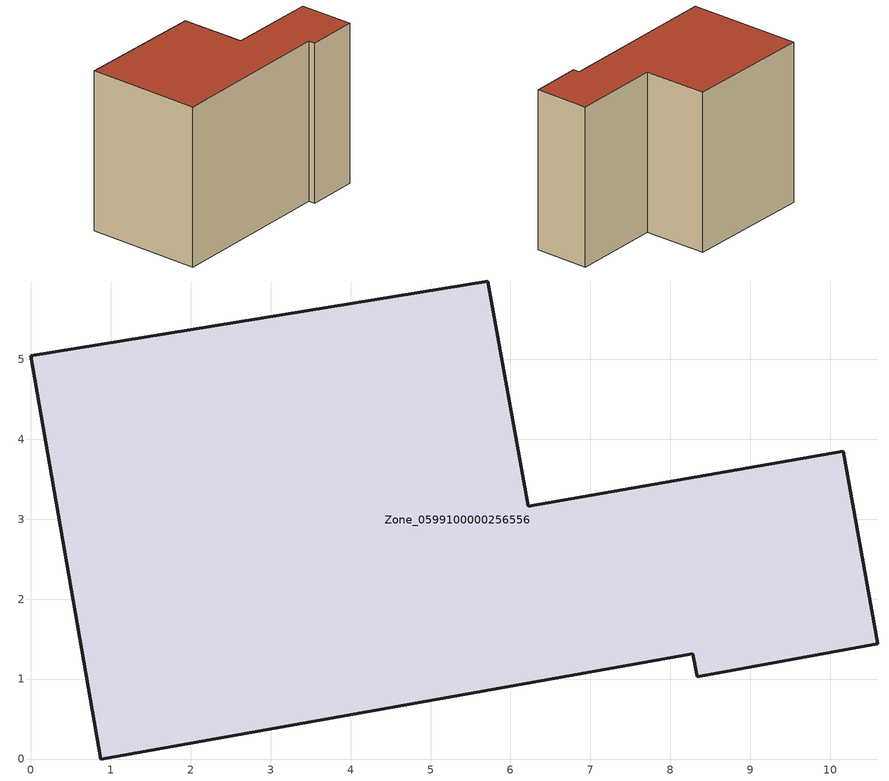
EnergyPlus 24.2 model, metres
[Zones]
Zone_0599100000256556
 floor ground (C_G): 10.16,3.85 10.59,1.44 8.34,1.03 8.28,1.32 0.88,0 0,5.05 5.72,5.98 6.22,3.16 z0
 wall outside (C_F): 5.72,5.98 0,5.05 0.88,0 8.28,1.32 8.34,1.03 10.59,1.44 10.16,3.85 6.22,3.16 5.72,5.98 z0:7.26
 roof outside (C_R): 0.88,0 8.28,1.32 8.34,1.03 10.59,1.44 10.16,3.85 6.22,3.16 5.72,5.98 0,5.05 z7.26
[BUILDING]
Pand.0599100000256556: North Axis=0; Terrain=City; Loads Convergence Tolerance Value=0.04; Temperature Convergence Tolerance Value=0.4; Solar Distribution=FullExterior; Maximum Number of Warmup Days=25; Minimum Number of Warmup Days=1
[Site:Location]
Rotterdam.The.Hague.AP_ZH_NLD Design_Conditions: Latitude=51.96; Longitude=4.45; Time Zone=1; Elevation=-4.5
[SITE:GROUNDTEMPERATURE:BUILDINGSURFACE]
18, 18, 18, 18, 18, 18, 18, 18, 18, 18, 18, 18
[MATERIAL] Thermal Absorptance=0.9; Solar Absorptance=0.7; Visible Absorptance=0.7
Name | Roughness | Thickness | Conductivity | Density | Specific Heat
G.TI.1946 | MediumSmooth | 0.15 | 1 | 540 | 1210
F.TI.1946 | Rough | 0.3 | 0.857143 | 1920 | 840
R.TI.1946 | MediumRough | 0.2 | 0.1 | 1500 | 1000
[CONSTRUCTION]
C_G: G.TI.1946
C_F: F.TI.1946
C_R: R.TI.1946
[ZONE]
Zone_0599100000256556: Type=1; Multiplier=1; Ceiling Height=Autocalculate; Volume=Autocalculate; Floor Area=autocalculate; Part of Total Floor Area=Yes
[ZONEINFILTRATION:DESIGNFLOWRATE]
Infil_Zone_0599100000256556: Zone or ZoneList or Space or SpaceList=Zone_0599100000256556; Schedule=AlwaysOn; Design Flow Rate Calculation Method=Flow/Area; Flow Rate per Floor Area=0.003; Constant Term Coefficient=1; Temperature Term Coefficient=0; Velocity Term Coefficient=0; Velocity Squared Term Coefficient=0
[HVACTEMPLATE:ZONE:IDEALLOADSAIRSYSTEM]
Zone_0599100000256556: Maximum Heating Supply Air Temperature=50; Minimum Cooling Supply Air Temperature=13; Maximum Heating Supply Air Humidity Ratio=0.0156; Minimum Cooling Supply Air Humidity Ratio=0.0077; Heating Limit=NoLimit; Cooling Limit=NoLimit; Dehumidification Control Type=ConstantSensibleHeatRatio; Cooling Sensible Heat Ratio=0.7; Dehumidification Setpoint=60; Humidification Control Type=None; Humidification Setpoint=30; Outdoor Air Method=None; Outdoor Air Flow Rate per Person=0.00944; Outdoor Air Flow Rate per Zone Floor Area=0; Outdoor Air Flow Rate per Zone=0; Demand Controlled Ventilation Type=None; Outdoor Air Economizer Type=NoEconomizer; Heat Recovery Type=None; Sensible Heat Recovery Effectiveness=0.7; Latent Heat Recovery Effectiveness=0.65
[ZONECONTROL:THERMOSTAT]
ThermostatControl_Zone_0599100000256556: Zone or ZoneList=Zone_0599100000256556; Control Type Schedule=DualSetpointControlType; Control 1=Thermostat_Zone_0599100000256556; Temperature Difference Between Cutout And Setpoint=0
[THERMOSTATSETPOINT:DUALSETPOINT]
Thermostat_Zone_0599100000256556: Heating Setpoint Temperature Schedule=HeatingSetpoint_Zone_0599100000256556; Cooling Setpoint Temperature Schedule=CoolingSetpoint_Zone_0599100000256556
[SCHEDULE:COMPACT]
HeatingSetpoint_Zone_0599100000256556: Through: 12/31, For: AllDays, Until: 24:00, 21
CoolingSetpoint_Zone_0599100000256556: Through: 12/31, For: AllDays, Until: 24:00, 24
DualSetpointControlType: Through: 12/31, For: AllDays, Until: 24:00, 4
AlwaysOn: Through: 12/31, For: AllDays, Until: 24:00, 1
